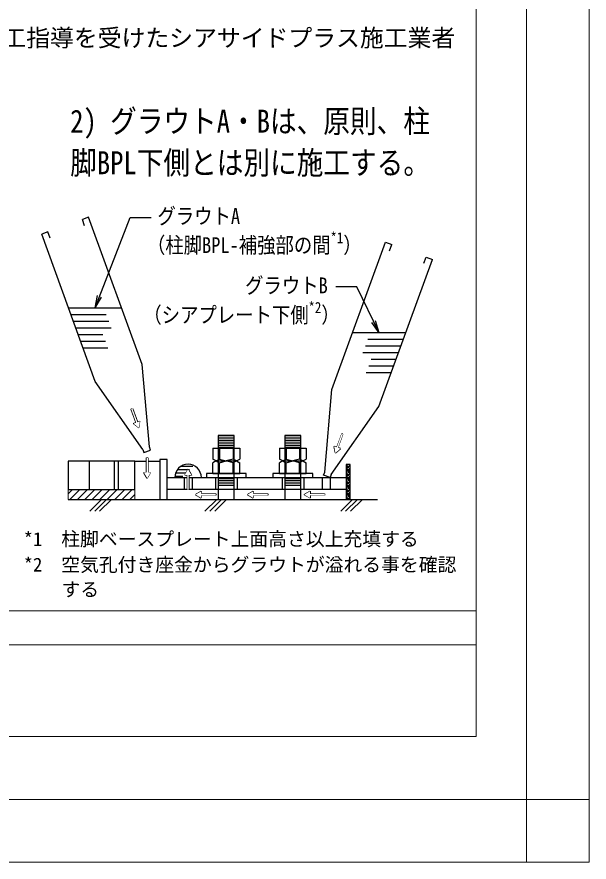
# Model space of a CAD drawing. Units: millimetres, scale not verified. Extents: x -40820 to 40820, y -29828 to 29828.
# Drawn here: x 28966 to 40820, y -29828 to -12310 of the extents above; entities that cross this region are included whole.
import ezdxf
from ezdxf.enums import TextEntityAlignment as Align

# ---------------------------------------------------------------- set-up
doc = ezdxf.new("R2010")
doc.units = ezdxf.units.MM
doc.header["$LTSCALE"] = 150
doc.linetypes.add('DASHED_SPACED', pattern=[12, 6, -6])
doc.linetypes.add('USER1', pattern=[1250, 625, -625])
for name, color, linetype, lineweight in [('0-3_DEFPOINTS', 7, 'Continuous', 13), ('0-7_00_WAKU', 9, 'Continuous', 13), ('0-A_02-並線', 7, 'Continuous', 25), ('0-B_00-細線', 6, 'Continuous', 9)]:
    doc.layers.add(name, color=color, linetype=linetype, lineweight=lineweight)
doc.layers.add('0-4_02_TEXT', color=7, linetype='Continuous')
doc.styles.add('ＭＳ ゴシック', font='')
doc.styles.get('ＭＳ ゴシック').set_extended_font_data('MS Gothic')

msp = doc.modelspace()

# ---------------------------------------------------------------- linework, layer by layer
at = {"layer": '0-3_DEFPOINTS'}
for p, q in [((39520, 29827.9), (39520, -29827.9)), ((40820, 29827.9), (40820, -29827.9)), ((0, -28527.9), (40820, -28527.9)), ((0, -29827.9), (40820, -29827.9))]:
    msp.add_line(p, q, dxfattribs=at)
at = {"layer": '0-7_00_WAKU'}
for p, q in [((38480, -27227.9), (38480, 24699.3)), ((-38480, -24622), (38480, -24622)), ((-38480, -25324.7), (38480, -25324.7)), ((-38480, -27227.9), (38480, -27227.9))]:
    msp.add_line(p, q, dxfattribs=at)
at = {"layer": '0-A_02-並線'}
for p, q in [((30451.3, -16461.3), (30321.8, -16508.4)), ((31561.9, -19512.4), (30451.3, -16461.3)), ((30368.9, -16638), (30321.8, -16508.4)), ((29609.2, -16767.8), (29479.6, -16814.9)), ((30590.2, -19866.1), (29479.6, -16814.9)), ((29656.3, -16897.3), (29609.2, -16767.8)), ((35492.6, -20032.3), (36603.1, -16981.1)), ((36603.1, -16981.1), (36732.7, -17028.3)), ((36685.5, -17157.8), (36732.7, -17028.3)), ((36464.3, -20386), (37574.9, -17334.8)), ((37398.1, -17417.2), (37445.3, -17287.6)), ((37445.3, -17287.6), (37574.9, -17334.8)), ((30585.1, -18340.5), (30639, -18084)), ((30585.1, -18340.5), (30719.2, -18115.4)), ((30034.9, -18340.5), (31135.3, -18340.5)), ((30085.1, -18478.4), (30818.7, -18478.4)), ((30135.2, -18616.3), (30868.9, -18616.3)), ((36469.4, -18860.4), (36317.8, -18646.6)), ((36469.4, -18860.4), (36395.3, -18609)), ((30185.4, -18754.2), (30919.1, -18754.2)), ((30235.6, -18892), (30749.2, -18892)), ((37019.6, -18860.4), (35919.1, -18860.4)), ((30285.8, -19029.9), (30799.3, -19029.9)), ((36969.4, -18998.3), (36235.8, -18998.3)), ((30336, -19167.8), (30849.5, -19167.8)), ((36919.2, -19136.1), (36185.6, -19136.1)), ((36869, -19274), (36135.4, -19274)), ((36818.9, -19411.9), (36305.3, -19411.9)), ((31711.6, -21223.9), (31561.9, -19512.4)), ((36768.7, -19549.8), (36255.1, -19549.8)), ((36718.5, -19687.7), (36204.9, -19687.7)), ((31575.6, -21273.4), (30590.2, -19866.1)), ((35342.9, -21743.8), (35492.6, -20032.3)), ((35478.9, -21793.3), (36464.3, -20386)), ((31490.3, -20827.6), (31514.3, -20691.8)), ((33025.8, -21251.4), (33025.8, -21473.2)), ((33025.8, -21251.4), (33583.1, -21251.4)), ((33165.1, -21251.4), (33165.1, -21473.2)), ((33443.8, -21251.4), (33443.8, -21473.2)), ((33583.1, -21251.4), (33583.1, -21473.2)), ((34404.6, -21251.4), (34404.6, -21473.2)), ((34404.6, -21251.4), (34961.8, -21251.4)), ((34543.9, -21251.4), (34543.9, -21473.2)), ((34822.5, -21251.4), (34822.5, -21473.2)), ((34961.8, -21251.4), (34961.8, -21473.2)), ((35564.1, -21347.5), (35540.2, -21211.7)), ((31063.9, -21520.3), (31063.9, -22106.2)), ((33095.5, -21513.4), (33025.8, -21473.2)), ((33095.5, -21513.4), (33025.8, -21553.6)), ((33095.5, -21513.4), (33165.1, -21473.2)), ((33095.5, -21513.4), (33095.5, -21512.8)), ((33095.5, -21513.3), (33095.5, -21514)), ((33095.5, -21513.4), (33513.4, -21513.4)), ((33095.5, -21513.4), (33165.1, -21553.6)), ((33095.5, -21513.4), (33513.4, -21513.4)), ((33165.1, -21473.2), (33304.4, -21513.4)), ((33165.1, -21553.6), (33304.4, -21513.3)), ((33443.8, -21473.2), (33304.4, -21513.4)), ((33443.8, -21553.6), (33304.4, -21513.3)), ((33513.4, -21513.4), (33443.8, -21473.2)), ((33513.4, -21513.4), (33443.8, -21553.6)), ((33513.4, -21513.4), (33583.1, -21473.2)), ((33513.4, -21513.4), (33583.1, -21553.6)), ((34474.3, -21513.4), (34404.6, -21473.2)), ((34474.3, -21513.4), (34404.6, -21553.6)), ((34474.3, -21513.4), (34543.9, -21473.2)), ((34474.3, -21513.4), (34474.3, -21512.8)), ((34474.3, -21513.3), (34474.3, -21514)), ((34474.3, -21513.4), (34892.2, -21513.4)), ((34474.3, -21513.4), (34543.9, -21553.6)), ((34474.3, -21513.4), (34892.2, -21513.4)), ((34543.9, -21473.2), (34683.2, -21513.4)), ((34543.9, -21553.6), (34683.2, -21513.3)), ((34822.5, -21473.2), (34683.2, -21513.4)), ((34822.5, -21553.6), (34683.2, -21513.3)), ((34892.2, -21513.4), (34822.5, -21473.2)), ((34892.2, -21513.4), (34822.5, -21553.6)), ((34892.2, -21513.4), (34961.8, -21473.2)), ((34892.2, -21513.4), (34961.8, -21553.6)), ((32293.5, -21689.4), (32542.4, -21689.4)), ((32366.4, -21623.7), (32608.2, -21623.7)), ((32511.7, -21686.8), (32442.7, -21806.2)), ((33025.8, -21775.3), (33025.8, -21553.6)), ((33165.1, -21775.3), (33165.1, -21553.6)), ((33443.8, -21775.3), (33443.8, -21553.6)), ((33583.1, -21775.3), (33583.1, -21553.6)), ((34404.6, -21775.3), (34404.6, -21553.6)), ((34543.9, -21775.3), (34543.9, -21553.6)), ((34822.5, -21775.3), (34822.5, -21553.6)), ((34961.8, -21775.3), (34961.8, -21553.6)), ((35806.1, -21735), (35806.1, -21597.1)), ((35833.7, -21597.1), (35833.7, -21589.2)), ((35833.7, -21659.2), (35833.7, -21617.8)), ((35833.7, -21762.6), (35833.7, -21679.8)), ((35861.3, -21638.5), (35861.3, -21589.2)), ((35861.3, -21803.9), (35861.3, -21666.1)), ((31667.2, -21870.8), (31736.1, -21751.4)), ((32237.6, -21827.5), (32404.4, -21827.5)), ((32254.5, -21758.5), (32553, -21758.5)), ((33025.8, -21775.3), (33583.1, -21775.3)), ((34404.6, -21775.3), (34961.8, -21775.3)), ((35806.1, -21900.4), (35806.1, -21762.6)), ((35833.7, -21824.6), (35833.7, -21783.3)), ((35833.7, -21928), (35833.7, -21845.3)), ((35861.3, -21969.4), (35861.3, -21831.5)), ((35806.1, -22065.9), (35806.1, -21928)), ((35833.7, -21990.1), (35833.7, -21948.7)), ((35833.7, -22093.5), (35833.7, -22010.7)), ((35861.3, -22134.8), (35861.3, -21997)), ((32665.7, -22211.7), (32785.1, -22280.6)), ((33743.8, -22211.7), (33863.2, -22280.6)), ((34919.3, -22211.7), (35038.7, -22280.6)), ((35806.1, -22231.4), (35806.1, -22093.5)), ((35833.7, -22155.5), (35833.7, -22114.2)), ((35833.7, -22258.9), (35833.7, -22176.2)), ((35861.3, -22300.3), (35861.3, -22162.4)), ((30029.9, -22313.1), (36435.4, -22313.1)), ((30475.5, -22556.8), (30719.3, -22313.1)), ((30577.9, -22556.8), (30821.7, -22313.1)), ((30680.3, -22556.8), (30924.1, -22313.1)), ((32861.6, -22556.8), (33105.3, -22313.1)), ((32964, -22556.8), (33207.7, -22313.1)), ((33066.4, -22556.8), (33310.2, -22313.1)), ((35673.9, -22556.8), (35917.7, -22313.1)), ((35776.4, -22556.8), (36020.1, -22313.1)), ((35806.1, -22313.1), (35806.1, -22258.9)), ((35833.7, -22313.1), (35833.7, -22279.6)), ((35878.8, -22556.8), (36122.5, -22313.1))]:
    msp.add_line(p, q, dxfattribs=at)
at = {"layer": '0-A_02-並線', "linetype": 'USER1'}
for p, q in [((30460.7, -21520.3), (30460.7, -22106.2)), ((30977.8, -21520.3), (30977.8, -22106.2)), ((32428.9, -21858.1), (32428.9, -22106.2)), ((32594.4, -21858.1), (32594.4, -22106.2)), ((33080.4, -21858.1), (33080.4, -22106.2)), ((33528.5, -21858.1), (33528.5, -22106.2)), ((34459.2, -21858.1), (34459.2, -22106.2)), ((34907.3, -21858.1), (34907.3, -22106.2)), ((35289.9, -21858.1), (35289.9, -22106.2)), ((35455.3, -21858.1), (35455.3, -22106.2))]:
    msp.add_line(p, q, dxfattribs=at)
at = {"layer": '0-A_02-並線', "linetype": 'DASHED_SPACED'}
msp.add_line((31408.6, -21520.3), (31925.7, -21520.3), dxfattribs=at)
at = {"layer": '0-A_02-並線'}
for points in [[(30585.1, -18340.5), (31315.4, -16469.1), (31746.3, -16469.1)], [(36469.4, -18860.4), (36006.1, -17905), (35575.2, -17905)], [(31490.3, -20827.6), (31384.7, -20739), (31514.3, -20691.8)], [(33469.9, -22313.1), (33469.9, -20989.4), (33139, -20989.4), (33139, -22313.1)], [(34848.7, -22313.1), (34848.7, -20989.4), (34517.8, -20989.4), (34517.8, -22313.1)], [(31575.6, -21273.4), (31599.1, -21338.2), (31735.2, -21288.7), (31711.6, -21223.9)], [(35564.1, -21347.5), (35669.8, -21258.8), (35540.2, -21211.7)], [(32511.7, -21686.8), (32580.6, -21806.2), (32442.7, -21806.2)], [(31667.2, -21870.8), (31598.2, -21751.4), (31736.1, -21751.4)], [(35478.9, -21793.3), (35455.3, -21858.1), (35319.3, -21808.6), (35342.9, -21743.8)], [(32665.7, -22211.7), (32785.1, -22142.8), (32785.1, -22280.6)], [(33743.8, -22211.7), (33863.2, -22142.8), (33863.2, -22280.6)], [(34919.3, -22211.7), (35038.7, -22142.8), (35038.7, -22280.6)]]:
    msp.add_lwpolyline(points, dxfattribs=at)
for points in [[(31333.9, -20438.1), (31359.8, -20428.7), (31462.4, -20710.7), (31436.5, -20720.1)], [(35720.6, -20958), (35694.7, -20948.5), (35592, -21230.5), (35617.9, -21240)], [(30029.9, -22106.2), (31408.6, -22106.2), (31408.6, -21520.3), (30029.9, -21520.3)], [(31653.4, -21451.3), (31680.9, -21451.3), (31680.9, -21751.4), (31653.4, -21751.4)], [(31925.7, -22313.1), (32077.3, -22313.1), (32077.3, -21485.8), (31925.7, -21485.8)], [(35786.2, -22313.1), (35869, -22313.1), (35869, -21589.2), (35786.2, -21589.2)], [(35786.2, -22106.2), (32077.3, -22106.2), (32077.3, -21858.1), (35786.2, -21858.1)], [(32525.4, -22106.2), (32497.9, -22106.2), (32497.9, -21806.2), (32525.4, -21806.2)], [(32890.8, -21858.1), (33718.1, -21858.1), (33718.1, -21775.3), (32890.8, -21775.3)], [(34269.6, -21858.1), (35096.8, -21858.1), (35096.8, -21775.3), (34269.6, -21775.3)], [(33085.2, -22197.9), (33085.2, -22225.5), (32785.1, -22225.5), (32785.1, -22197.9)], [(34163.3, -22197.9), (34163.3, -22225.5), (33863.2, -22225.5), (33863.2, -22197.9)], [(35338.7, -22197.9), (35338.7, -22225.5), (35038.7, -22225.5), (35038.7, -22197.9)]]:
    msp.add_lwpolyline(points, close=True, dxfattribs=at)
msp.add_arc((32511.7, -21858.1), 275.8, 0, 180, dxfattribs=at)
at = {"layer": '0-B_00-細線'}
for p, q in [((33139, -21023.9), (33469.9, -21023.9)), ((33139, -21058.4), (33469.9, -21058.4)), ((33139, -21092.9), (33469.9, -21092.9)), ((33139, -21127.3), (33469.9, -21127.3)), ((33139, -21161.8), (33469.9, -21161.8)), ((33139, -21196.3), (33469.9, -21196.3)), ((34517.8, -21023.9), (34848.7, -21023.9)), ((34517.8, -21058.4), (34848.7, -21058.4)), ((34517.8, -21092.9), (34848.7, -21092.9)), ((34517.8, -21127.3), (34848.7, -21127.3)), ((34517.8, -21161.8), (34848.7, -21161.8)), ((34517.8, -21196.3), (34848.7, -21196.3)), ((33139, -21230.7), (33469.9, -21230.7)), ((34517.8, -21230.7), (34848.7, -21230.7)), ((33139, -21885.6), (33469.9, -21885.6)), ((34517.8, -21885.6), (34848.7, -21885.6)), ((33139, -21920.1), (33469.9, -21920.1)), ((33139, -21954.6), (33469.9, -21954.6)), ((33139, -21989.1), (33469.9, -21989.1)), ((33139, -22023.5), (33469.9, -22023.5)), ((34517.8, -21920.1), (34848.7, -21920.1)), ((34517.8, -21954.6), (34848.7, -21954.6)), ((34517.8, -21989.1), (34848.7, -21989.1)), ((34517.8, -22023.5), (34848.7, -22023.5)), ((30116.2, -22106.2), (30029.9, -22192.6)), ((30271, -22106.2), (30064.2, -22313.1)), ((30425.8, -22106.2), (30219, -22313.1)), ((30580.5, -22106.2), (30373.7, -22313.1)), ((30735.3, -22106.2), (30528.5, -22313.1)), ((30890.1, -22106.2), (30683.3, -22313.1)), ((31044.9, -22106.2), (30838, -22313.1)), ((31199.6, -22106.2), (30992.8, -22313.1)), ((31354.4, -22106.2), (31147.6, -22313.1)), ((31408.6, -22206.8), (31302.4, -22313.1))]:
    msp.add_line(p, q, dxfattribs=at)
msp.add_lwpolyline([(30029.9, -22313.1), (31408.6, -22313.1), (31408.6, -22106.2), (30029.9, -22106.2)], close=True, dxfattribs=at)

# ---------------------------------------------------------------- texts
at = {"layer": '0-4_02_TEXT', "style": 'ＭＳ ゴシック'}
for s, height, p in [('★マークの作業は岡部（株）より施工指導を受けたシアサイドプラス施工業者', 362, (20765, -13033.8)), ('*1\u3000柱脚ベースプレート上面高さ以上充填する', 285.8, (29105.4, -23360.6)), ('*2\u3000空気孔付き座金からグラウトが溢れる事を確認', 285.8, (29105.4, -23891)), ('    する', 285.8, (29113, -24404.7))]:
    msp.add_text(s, height=height, dxfattribs=at).set_placement(p, align=Align.BOTTOM_LEFT)
at = {"layer": '0-4_02_TEXT', "style": 'ＭＳ ゴシック', "width": 0.85}
for s, p in [('2) グラウトA・Bは、原則、柱', (30070.4, -14851.8)), ('脚BPL下側とは別に施工する。', (30070.4, -15713.1))]:
    msp.add_text(s, height=476.4, dxfattribs=at).set_placement(p, align=Align.BOTTOM_LEFT)
at = {"layer": '0-A_02-並線', "style": 'ＭＳ ゴシック', "width": 0.85}
for s, height, p in [('グラウトA', 328.4, (31877, -16700.1)), ('*1', 229.9, (35462, -17071.1)), ('（柱脚BPL-補強部の間', 328.4, (31659.8, -17302.6)), ('）', 328.4, (35728.5, -17302.6)), ('グラウトB', 328.4, (33693.5, -18137.7)), ('*2', 229.9, (35006.4, -18516.6)), ('（シアプレート下側', 328.4, (31585, -18748)), ('）', 328.4, (35272.9, -18748))]:
    msp.add_text(s, height=height, dxfattribs=at).set_placement(p, align=Align.BOTTOM_LEFT)

# ---------------------------------------------------------------- next in the draw order: wipeouts: each hides what was drawn before it
for points in [[(31449.5, -20715.4), (31384.7, -20739), (31490.3, -20827.6), (31490.3, -20827.6)], [(35605, -21235.3), (35669.8, -21258.8), (35564.1, -21347.5), (35564.1, -21347.5)], [(32511.7, -21806.2), (32580.6, -21806.2), (32511.7, -21686.8), (32511.7, -21686.8)], [(31667.2, -21751.4), (31598.2, -21751.4), (31667.2, -21870.8), (31667.2, -21870.8)], [(32785.1, -22211.7), (32785.1, -22142.8), (32665.7, -22211.7), (32665.7, -22211.7)], [(33863.2, -22211.7), (33863.2, -22142.8), (33743.8, -22211.7), (33743.8, -22211.7)], [(35038.7, -22211.7), (35038.7, -22142.8), (34919.3, -22211.7), (34919.3, -22211.7)]]:
    msp.add_wipeout(points)

# ---------------------------------------------------------------- next in the draw order: wipeouts: each hides what was drawn before it
for points in [[(31514.3, -20691.8), (31449.5, -20715.4), (31490.3, -20827.6), (31490.3, -20827.6)], [(35540.2, -21211.7), (35605, -21235.3), (35564.1, -21347.5), (35564.1, -21347.5)], [(32442.7, -21806.2), (32511.7, -21806.2), (32511.7, -21686.8), (32511.7, -21686.8)], [(31736.1, -21751.4), (31667.2, -21751.4), (31667.2, -21870.8), (31667.2, -21870.8)], [(32785.1, -22280.6), (32785.1, -22211.7), (32665.7, -22211.7), (32665.7, -22211.7)], [(33863.2, -22280.6), (33863.2, -22211.7), (33743.8, -22211.7), (33743.8, -22211.7)], [(35038.7, -22280.6), (35038.7, -22211.7), (34919.3, -22211.7), (34919.3, -22211.7)]]:
    msp.add_wipeout(points)

# ---------------------------------------------------------------- next in the draw order: wipeouts: each hides what was drawn before it
for points in [[(31436.5, -20720.1), (31462.4, -20710.7), (31359.8, -20428.7), (31359.8, -20428.7)], [(35720.6, -20958), (35694.7, -20948.5), (35592, -21230.5), (35592, -21230.5)], [(31653.4, -21751.4), (31680.9, -21751.4), (31680.9, -21451.3), (31680.9, -21451.3)], [(32525.4, -21806.2), (32497.9, -21806.2), (32497.9, -22106.2), (32497.9, -22106.2)], [(32785.1, -22197.9), (32785.1, -22225.5), (33085.2, -22225.5), (33085.2, -22225.5)], [(33863.2, -22197.9), (33863.2, -22225.5), (34163.3, -22225.5), (34163.3, -22225.5)], [(35038.7, -22197.9), (35038.7, -22225.5), (35338.7, -22225.5), (35338.7, -22225.5)]]:
    msp.add_wipeout(points)

# ---------------------------------------------------------------- next in the draw order: wipeouts: each hides what was drawn before it
for points in [[(31359.8, -20428.7), (31333.9, -20438.1), (31436.5, -20720.1), (31436.5, -20720.1)], [(35592, -21230.5), (35617.9, -21240), (35720.6, -20958), (35720.6, -20958)], [(31680.9, -21451.3), (31653.4, -21451.3), (31653.4, -21751.4), (31653.4, -21751.4)], [(32497.9, -22106.2), (32525.4, -22106.2), (32525.4, -21806.2), (32525.4, -21806.2)], [(33085.2, -22225.5), (33085.2, -22197.9), (32785.1, -22197.9), (32785.1, -22197.9)], [(34163.3, -22225.5), (34163.3, -22197.9), (33863.2, -22197.9), (33863.2, -22197.9)], [(35338.7, -22225.5), (35338.7, -22197.9), (35038.7, -22197.9), (35038.7, -22197.9)]]:
    msp.add_wipeout(points)

doc.saveas('drawing.dxf')
